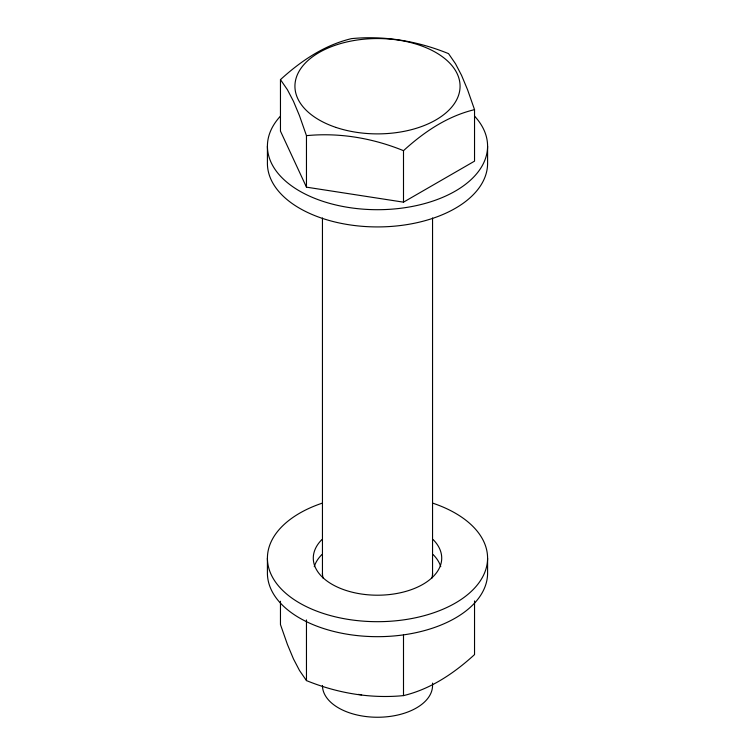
<?xml version="1.0" encoding="UTF-8"?>
<svg xmlns="http://www.w3.org/2000/svg" width="755" height="755" viewBox="0 0 755 755"><rect width="100%" height="100%" fill="white"/><g stroke="black" fill="none" stroke-linecap="round" stroke-linejoin="round"><path stroke-width="1.13" d="M280.464 79.634C300.82 61.023 324.339 45.092 351.5 38.628C384.569 35.391 417.855 41.138 448.536 53.633L455.501 63.75L461.531 75.302L467.572 89.751L474.536 109.654L474.536 161.155L403.5 202.161L306.464 187.155L280.464 131.125L280.464 79.634L287.428 89.751L293.468 101.302L299.499 115.751L306.464 135.655L306.464 187.155M403.5 202.161L403.5 150.67C423.857 132.059 447.375 116.128 474.536 109.654M280.464 601.244L280.464 624.574L287.428 644.477L293.468 658.926L299.499 670.478L306.464 680.595C337.145 693.09 370.431 698.837 403.5 695.61C430.661 689.136 454.18 673.205 474.536 654.594L474.536 600.952M306.464 135.655C339.533 132.427 372.819 138.174 403.5 150.67M487.588 146.14L487.588 163.373A110.088 63.562 0 0 1 377.5 226.925A110.088 63.562 0 0 1 267.412 163.373L267.412 146.14M487.588 558.124L487.588 573.111A110.088 63.562 0 0 1 377.5 636.673A110.088 63.562 0 0 1 267.412 573.111L267.412 558.124M432.549 217.969L432.549 574.781M432.549 683.115L432.549 685.474A55.049 31.776 0 0 1 377.5 717.25A55.049 31.776 0 0 1 322.451 685.474M403.5 634.964L403.5 695.61M322.451 217.969L322.451 574.781M306.464 619.949L306.464 680.595M474.574 116.166A110.088 63.562 0 0 1 377.5 209.701A110.088 63.562 0 0 1 280.426 116.166M433.115 539.589A64.222 37.08 0 0 1 377.5 595.204A64.222 37.08 0 0 1 321.885 539.589M314.259 566.665A64.222 37.08 0 0 1 321.885 554.576M433.115 554.576A64.222 37.08 0 0 1 440.741 566.665M432.549 503.085A110.088 63.562 0 0 1 461.834 598.979A110.088 63.562 0 0 1 293.166 598.979A110.088 63.562 0 0 1 322.451 503.085M361.645 694.798A82.569 47.669 0 0 1 358.314 694.383M432.549 573.111A55.049 31.776 0 0 1 431.813 578.292M323.187 578.292A55.049 31.776 0 0 1 322.451 573.111M336.22 127.501A82.569 47.669 0 0 0 460.069 86.212A82.569 47.669 0 0 0 336.22 44.932A82.569 47.669 0 0 0 336.22 127.501"/></g></svg>
